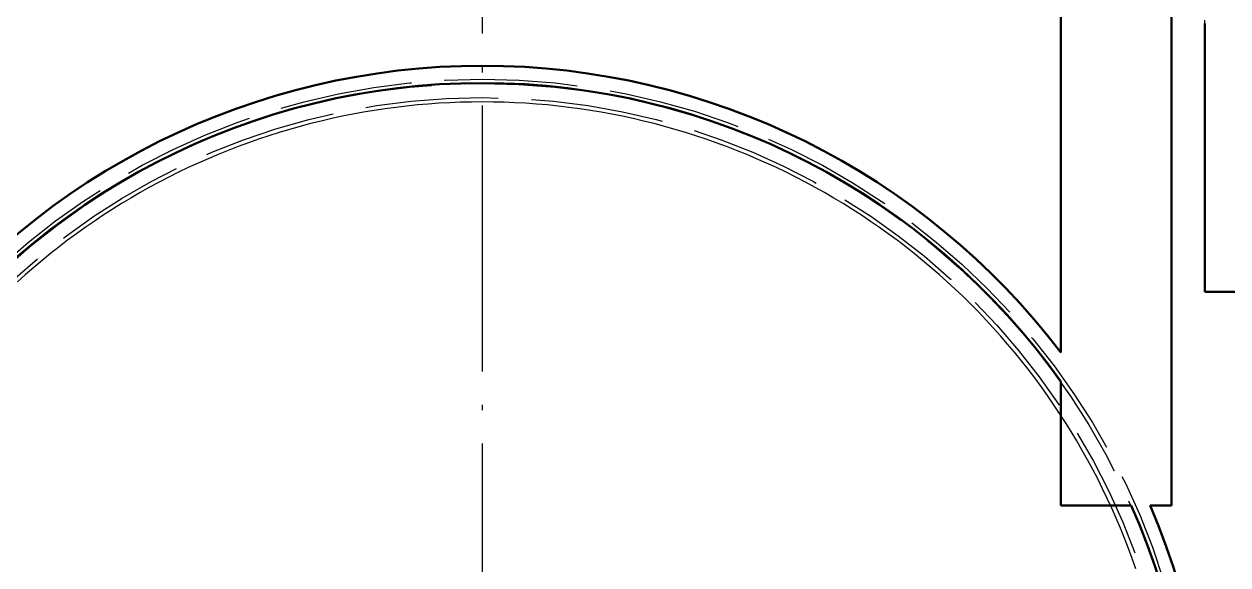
# Model space of a CAD drawing. Header units: millimetres. Extents: x 0 to 594, y 0 to 420.
# Drawn here: x 76.96 to 104.12, y 201.84 to 214.04 of the extents above; entities that cross this region are included whole.
import ezdxf

# ---------------------------------------------------------------- set-up
doc = ezdxf.new("R2010")
doc.units = ezdxf.units.MM
doc.linetypes.add('ISO02-TRAZOS', pattern=[3.75, 3, -0.75])
doc.linetypes.add('ISO04-TRAZO-PUNTO', pattern=[7.625, 6, -0.75, 0.125, -0.75])
for name, color, linetype, lineweight in [('01-VISIBLE', 7, 'CONTINUOUS', 50), ('02-OCULTA', 4, 'ISO02-TRAZOS', 25), ('03-EJE', 1, 'ISO04-TRAZO-PUNTO', 25)]:
    doc.layers.add(name, color=color, linetype=linetype, lineweight=lineweight)

msp = doc.modelspace()

# ---------------------------------------------------------------- linework, layer by layer
at = {"layer": '01-VISIBLE'}
for p, q in [((102.85, 203.177), (102.85, 225.275)), ((100.35, 206.633), (100.35, 224.23)), ((103.6, 208), (110.6, 208)), ((100.35, 203.177), (100.35, 205.975)), ((100.35, 203.177), (101.941, 203.177)), ((102.367, 203.177), (102.85, 203.177))]:
    msp.add_line(p, q, dxfattribs=at)
msp.add_lwpolyline([(103.6, 214.05), (103.6, 214), (103.6, 213.95), (103.6, 213.9), (103.6, 213.85), (103.6, 213.8), (103.6, 213.75), (103.6, 213.7), (103.6, 213.65), (103.6, 213.6), (103.6, 213.55), (103.6, 213.5), (103.6, 213.45), (103.6, 213.4), (103.6, 213.35), (103.6, 213.3), (103.6, 213.25), (103.6, 213.2), (103.6, 213.15), (103.6, 213.1), (103.6, 213.05), (103.6, 213), (103.6, 212.95), (103.6, 212.9), (103.6, 212.85), (103.6, 212.8), (103.6, 212.75), (103.6, 212.7), (103.6, 212.65), (103.6, 212.6), (103.6, 212.55), (103.6, 212.5), (103.6, 212.45), (103.6, 212.4), (103.6, 212.35), (103.6, 212.3), (103.6, 212.25), (103.6, 212.2), (103.6, 212.15), (103.6, 212.1), (103.6, 212.05), (103.6, 212), (103.6, 211.95), (103.6, 211.9), (103.6, 211.85), (103.6, 211.8), (103.6, 211.75), (103.6, 211.7), (103.6, 211.65), (103.6, 211.6), (103.6, 211.55), (103.6, 211.5), (103.6, 211.45), (103.6, 211.4), (103.6, 211.35), (103.6, 211.3), (103.6, 211.25), (103.6, 211.2), (103.6, 211.15), (103.6, 211.1), (103.6, 211.05), (103.6, 211), (103.6, 210.95), (103.6, 210.9), (103.6, 210.85), (103.6, 210.8), (103.6, 210.75), (103.6, 210.7), (103.6, 210.65), (103.6, 210.6), (103.6, 210.55), (103.6, 210.5), (103.6, 210.45), (103.6, 210.4), (103.6, 210.35), (103.6, 210.3), (103.6, 210.25), (103.6, 210.2), (103.6, 210.15), (103.6, 210.1), (103.6, 210.05), (103.6, 210), (103.6, 209.95), (103.6, 209.9), (103.6, 209.85), (103.6, 209.8), (103.6, 209.75), (103.6, 209.7), (103.6, 209.65), (103.6, 209.6), (103.6, 209.55), (103.6, 209.5), (103.6, 209.45), (103.6, 209.4), (103.6, 209.35), (103.6, 209.3), (103.6, 209.25), (103.6, 209.2), (103.6, 209.15), (103.6, 209.1), (103.6, 209.05), (103.6, 209), (103.6, 208.95), (103.6, 208.9), (103.6, 208.85), (103.6, 208.8), (103.6, 208.75), (103.6, 208.7), (103.6, 208.65), (103.6, 208.6), (103.6, 208.55), (103.6, 208.5), (103.6, 208.45), (103.6, 208.4), (103.6, 208.35), (103.6, 208.3), (103.6, 208.25), (103.6, 208.2), (103.6, 208.15), (103.6, 208.1), (103.6, 208.05), (103.6, 208)], dxfattribs=at)
for radius, start, end in [(16.4, 37.2756, 142.7244), (16.4, 37.2756, 142.7244), (16.01, 35.4012, 144.5988), (16.4, -86.5042, 23.2623), (16.4, -86.5042, 23.2623), (16.01, -86.4189, 23.8637)]:
    msp.add_arc((87.3, 196.7), radius, start, end, dxfattribs=at)
at = {"layer": '02-OCULTA'}
for p, q in [((100.35, 206.633), (100.35, 226)), ((100.35, 206.633), (100.35, 226)), ((100.35, 206.633), (100.35, 226)), ((102.85, 203.177), (102.85, 226)), ((102.85, 203.177), (102.85, 226)), ((102.85, 203.177), (102.85, 226)), ((100.35, 203.177), (100.35, 205.975)), ((100.35, 203.177), (100.35, 205.975)), ((100.35, 203.177), (100.35, 205.975)), ((100.35, 203.177), (101.941, 203.177)), ((100.35, 203.177), (101.941, 203.177)), ((100.35, 203.177), (101.941, 203.177)), ((102.367, 203.177), (102.85, 203.177)), ((102.367, 203.177), (102.85, 203.177)), ((102.367, 203.177), (102.85, 203.177))]:
    msp.add_line(p, q, dxfattribs=at)
for points in [[(103.6, 208), (103.6, 208.087), (103.6, 208.175), (103.6, 208.262), (103.6, 208.35), (103.6, 208.437), (103.6, 208.525), (103.6, 208.612), (103.6, 208.7), (103.6, 208.787), (103.6, 208.875), (103.6, 208.962), (103.6, 209.05), (103.6, 209.137), (103.6, 209.225), (103.6, 209.312), (103.6, 209.4), (103.6, 209.487), (103.6, 209.575), (103.6, 209.662), (103.6, 209.75), (103.6, 209.837), (103.6, 209.925), (103.6, 210.012), (103.6, 210.1), (103.6, 210.187), (103.6, 210.275), (103.6, 210.362), (103.6, 210.45), (103.6, 210.537), (103.6, 210.625), (103.6, 210.712), (103.6, 210.8), (103.6, 210.887), (103.6, 210.975), (103.6, 211.062), (103.6, 211.15), (103.6, 211.237), (103.6, 211.325), (103.6, 211.412), (103.6, 211.5), (103.6, 211.587), (103.6, 211.675), (103.6, 211.762), (103.6, 211.85), (103.6, 211.937), (103.6, 212.025), (103.6, 212.112), (103.6, 212.2), (103.6, 212.287), (103.6, 212.375), (103.6, 212.462), (103.6, 212.55), (103.6, 212.637), (103.6, 212.725), (103.6, 212.812), (103.6, 212.9), (103.6, 212.987), (103.6, 213.075), (103.6, 213.162), (103.6, 213.25), (103.6, 213.337), (103.6, 213.425), (103.6, 213.512), (103.6, 213.6), (103.6, 213.687), (103.6, 213.775), (103.6, 213.862), (103.6, 213.95), (103.6, 214.037), (103.6, 214.125)], [(102.043, 201.748), (101.962, 201.979), (101.878, 202.208), (101.789, 202.437), (101.697, 202.664), (101.602, 202.889), (101.503, 203.113), (101.4, 203.335), (101.295, 203.556), (101.185, 203.775), (101.072, 203.992), (100.956, 204.208), (100.837, 204.421), (100.714, 204.633), (100.587, 204.843), (100.458, 205.05), (100.325, 205.256), (100.189, 205.459), (100.05, 205.661), (99.908, 205.86), (99.762, 206.057), (99.614, 206.252), (99.462, 206.444), (99.308, 206.634), (99.15, 206.821), (98.99, 207.006), (98.827, 207.188), (98.66, 207.368), (98.491, 207.545), (98.32, 207.72), (98.145, 207.891), (97.968, 208.06), (97.788, 208.227), (97.606, 208.39), (97.421, 208.55), (97.234, 208.708), (97.044, 208.862), (96.852, 209.014), (96.657, 209.163), (96.46, 209.308), (96.261, 209.45), (96.06, 209.589), (95.856, 209.725), (95.65, 209.858), (95.443, 209.988), (95.233, 210.114), (95.021, 210.237), (94.808, 210.356), (94.592, 210.473), (94.375, 210.586), (94.156, 210.695), (93.935, 210.801), (93.713, 210.903), (93.489, 211.002), (93.264, 211.098), (93.037, 211.19), (92.809, 211.278), (92.579, 211.363), (92.348, 211.444), (92.116, 211.521), (91.882, 211.595), (91.648, 211.665), (91.412, 211.732), (91.176, 211.794), (90.938, 211.853), (90.7, 211.909), (90.46, 211.96), (90.22, 212.008), (89.979, 212.052), (89.738, 212.092), (89.496, 212.128), (89.253, 212.161), (89.01, 212.19), (88.767, 212.215), (88.523, 212.236), (88.279, 212.253), (88.034, 212.266), (87.79, 212.276), (87.545, 212.282), (87.3, 212.284), (87.055, 212.282), (86.81, 212.276), (86.566, 212.266), (86.321, 212.253), (86.077, 212.236), (85.833, 212.215), (85.59, 212.19), (85.347, 212.161), (85.104, 212.128), (84.862, 212.092), (84.621, 212.052), (84.38, 212.008), (84.14, 211.96), (83.9, 211.909), (83.662, 211.853), (83.424, 211.794), (83.188, 211.732), (82.952, 211.665), (82.718, 211.595), (82.484, 211.521), (82.252, 211.444), (82.021, 211.363), (81.791, 211.278), (81.563, 211.19), (81.336, 211.098), (81.111, 211.002), (80.887, 210.903), (80.665, 210.801), (80.444, 210.695), (80.225, 210.586), (80.008, 210.473), (79.792, 210.357), (79.579, 210.237), (79.367, 210.114), (79.157, 209.988), (78.949, 209.858), (78.744, 209.725), (78.54, 209.589), (78.339, 209.45), (78.14, 209.308), (77.943, 209.163), (77.748, 209.014), (77.556, 208.862), (77.366, 208.708), (77.179, 208.55), (76.994, 208.39), (76.812, 208.227)], [(102.043, 201.748), (101.962, 201.979), (101.878, 202.208), (101.789, 202.437), (101.697, 202.664), (101.602, 202.889), (101.503, 203.113), (101.4, 203.335), (101.295, 203.556), (101.185, 203.775), (101.072, 203.992), (100.956, 204.208), (100.837, 204.421), (100.714, 204.633), (100.587, 204.843), (100.458, 205.05), (100.325, 205.256), (100.189, 205.459), (100.05, 205.661), (99.908, 205.86), (99.762, 206.057), (99.614, 206.252), (99.462, 206.444), (99.308, 206.634), (99.15, 206.821), (98.99, 207.006), (98.827, 207.188), (98.66, 207.368), (98.491, 207.545), (98.32, 207.72), (98.145, 207.891), (97.968, 208.06), (97.788, 208.227), (97.606, 208.39), (97.421, 208.55), (97.234, 208.708), (97.044, 208.862), (96.852, 209.014), (96.657, 209.163), (96.46, 209.308), (96.261, 209.45), (96.06, 209.589), (95.856, 209.725), (95.65, 209.858), (95.443, 209.988), (95.233, 210.114), (95.021, 210.237), (94.808, 210.356), (94.592, 210.473), (94.375, 210.586), (94.156, 210.695), (93.935, 210.801), (93.713, 210.903), (93.489, 211.002), (93.264, 211.098), (93.037, 211.19), (92.809, 211.278), (92.579, 211.363), (92.348, 211.444), (92.116, 211.521), (91.882, 211.595), (91.648, 211.665), (91.412, 211.732), (91.176, 211.794), (90.938, 211.853), (90.7, 211.909), (90.46, 211.96), (90.22, 212.008), (89.979, 212.052), (89.738, 212.092), (89.496, 212.128), (89.253, 212.161), (89.01, 212.19), (88.767, 212.215), (88.523, 212.236), (88.279, 212.253), (88.034, 212.266), (87.79, 212.276), (87.545, 212.282), (87.3, 212.284), (87.055, 212.282), (86.81, 212.276), (86.566, 212.266), (86.321, 212.253), (86.077, 212.236), (85.833, 212.215), (85.59, 212.19), (85.347, 212.161), (85.104, 212.128), (84.862, 212.092), (84.621, 212.052), (84.38, 212.008), (84.14, 211.96), (83.9, 211.909), (83.662, 211.853), (83.424, 211.794), (83.188, 211.732), (82.952, 211.665), (82.718, 211.595), (82.484, 211.521), (82.252, 211.444), (82.021, 211.363), (81.791, 211.278), (81.563, 211.19), (81.336, 211.098), (81.111, 211.002), (80.887, 210.903), (80.665, 210.801), (80.444, 210.695), (80.225, 210.586), (80.008, 210.473), (79.792, 210.357), (79.579, 210.237), (79.367, 210.114), (79.157, 209.988), (78.949, 209.858), (78.744, 209.725), (78.54, 209.589), (78.339, 209.45), (78.14, 209.308), (77.943, 209.163), (77.748, 209.014), (77.556, 208.862), (77.366, 208.708), (77.179, 208.55), (76.994, 208.39), (76.812, 208.227)]]:
    msp.add_lwpolyline(points, dxfattribs=at)
for radius in [16.096, 16.096, 16, 16, 16, 16, 15.68, 15.68, 15.68, 15.68]:
    msp.add_circle((87.3, 196.7), radius, dxfattribs=at)
for radius, start, end in [(16.4, 37.2756, 142.7244), (16.4, 37.2756, 142.7244), (16.01, 35.4012, 144.5988), (16.01, 35.4012, 144.5988), (16.01, 35.4012, 144.5988), (16.4, 156.7377, 23.2623), (16.4, 156.7377, 23.2623), (16.01, 156.1363, 23.8637), (16.01, 156.1363, 23.8637), (16.01, 156.1363, 23.8637)]:
    msp.add_arc((87.3, 196.7), radius, start, end, dxfattribs=at)
at = {"layer": '03-EJE'}
msp.add_line((87.3, 175.7), (87.3, 217.7), dxfattribs=at)

doc.saveas('drawing.dxf')
